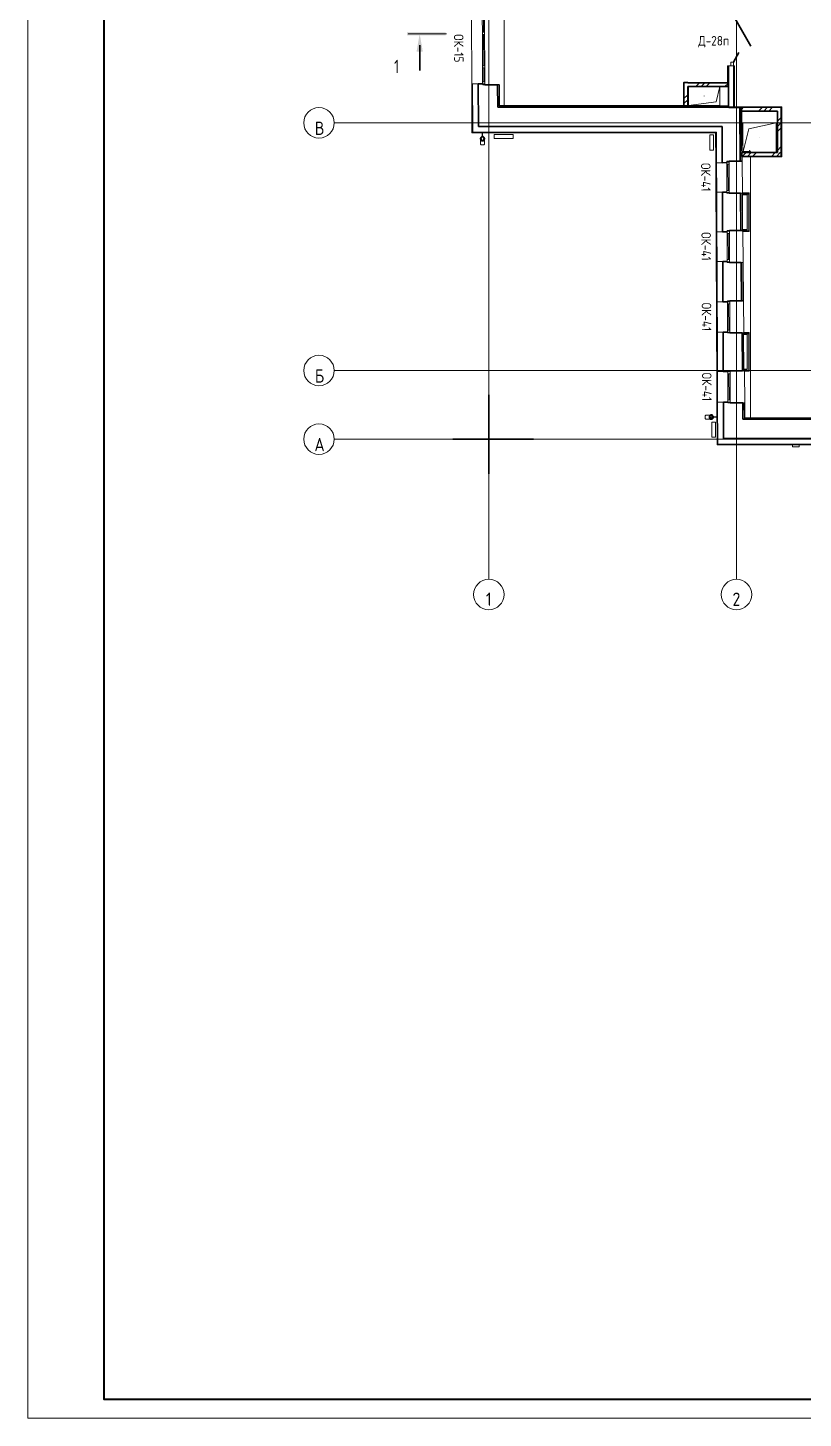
# Model space of a CAD drawing. Header units: millimetres. Extents: x -10178924 to 11692288, y -947381 to 58396.
# Drawn here: x -18603 to 1753, y -300675 to -264191 of the extents above; entities that cross this region are included whole.
import ezdxf

# ---------------------------------------------------------------- set-up
doc = ezdxf.new("R2010")
doc.units = ezdxf.units.MM
doc.linetypes.add('ADSK_Линия сетки', pattern=[25, 20, -2.5, 0, -2.5])
for name, color, linetype, lineweight in [('!К1', 32, 'Continuous', 30), ('_ Окна', 7, 'Continuous', 9), ('_0', 7, 'Continuous', 25), ('Двери', 7, 'Continuous', 9), ('Марки дверей', 7, 'Continuous', 20), ('Марки окон', 7, 'Continuous', 20), ('Обобщенные модели', 7, 'Continuous', 18), ('Окна', 7, 'Continuous', 9), ('Оси', 253, 'Continuous', 9), ('Перекрытие', 7, 'Continuous', 18), ('Разрезы', 7, 'Continuous', 9), ('Стены внутренние', 7, 'Continuous', 18), ('Стены наружные', 7, 'Continuous', 18), ('Стены несущие', 7, 'Continuous', 30), ('Стены отделка', 7, 'Continuous', 30), ('Стены перегородки', 7, 'Continuous', 30), ('Стены штриховка', 7, 'Continuous', 9), ('ШТРИХОВКА', 252, 'Continuous', 15)]:
    doc.layers.add(name, color=color, linetype=linetype, lineweight=lineweight)
doc.layers.add('PDF _Ramka', color=7, linetype='Continuous')
doc.styles.add('GOST Common', font='GOST_Common.ttf', dxfattribs={"width": 0.9, "height": 350})
doc.styles.add('GOST Common_2', font='GOST_Common.ttf', dxfattribs={"width": 0.9, "height": 250})
doc.styles.add('GOST Common_3', font='GOST_Common.ttf', dxfattribs={"width": 0.8, "height": 350})
pattern_1 = [(45, (-4e-11, -184652.3), (-381.66, 381.66), []), (45, (134.94, -184652.3), (0, 763.322), []), (45, (-134.94, -184652.3), (0, 763.322), [])]

# ---------------------------------------------------------------- blocks, each defined once
blk = doc.blocks.new('Дверь-Alumark_двупольная с глухим окном_S70 - 1400х2200 алюм ост Д30п-6129807-План 3-го этажа')
at = {"layer": 'Двери', "lineweight": 30}
for p, q in [((-480, 60), (312, 517)), ((730, 60), (475, 207))]:
    blk.add_line(p, q, dxfattribs=at)
at = {"layer": 'Двери'}
for p, q in [((-575, 60), (-575, -10)), ((-480, 60), (-575, 60)), ((-480, -10), (-480, 60)), ((730, 60), (730, -10)), ((825, 60), (730, 60)), ((825, -10), (825, 60)), ((-575, -10), (-480, -10)), ((730, -10), (825, -10))]:
    blk.add_line(p, q, dxfattribs=at)
blk = doc.blocks.new('Водосток - Тип 1 _карниз больше 490мм_-5158525-План 3-го этажа')
at = {"layer": 'Обобщенные модели', "lineweight": 9}
h = blk.add_hatch(dxfattribs=at)
h.set_pattern_fill('FP_7', color=256, style=0, pattern_type=2)
h.set_pattern_definition([(314.728, (-451.3, -498.1), (106.568, 105.561), [])])
h.paths.add_polyline_path([(76, 171), (76, 149), (86, 129), (103, 115), (126, 110), (148, 116), (164, 129), (174, 149), (174, 171), (164, 191), (147, 205), (125, 210), (102, 204), (86, 191)])
at = {"layer": 'Обобщенные модели'}
for p, q in [((75, 306), (75, 264)), ((120, 109), (120, 10)), ((130, 10), (130, 109)), ((175, 264), (175, 306))]:
    blk.add_line(p, q, dxfattribs=at)
at = {"layer": 'Обобщенные модели', "flags": 128}
for points in [[(75, 173), (75, 174), (75, 177), (75, 180), (75, 183), (75, 186), (75, 190), (75, 193), (75, 197), (75, 201), (75, 205), (75, 210), (75, 214), (75, 219), (75, 224), (75, 229), (75, 234), (75, 239), (75, 245), (75, 250), (75, 256), (75, 261), (75, 264)], [(175, 264), (175, 258), (175, 252), (175, 247), (175, 242), (175, 236), (175, 231), (175, 226), (175, 221), (175, 216), (175, 212), (175, 207), (175, 203), (175, 199), (175, 195), (175, 191), (175, 188), (175, 184), (175, 181), (175, 178), (175, 175), (175, 173)]]:
    blk.add_lwpolyline(points, dxfattribs=at)
at = {"layer": 'Обобщенные модели'}
for start, end in [(90, 270), (270, 90)]:
    blk.add_arc((125, 160), 52, start, end, dxfattribs=at)
at = {"layer": 'Обобщенные модели', "lineweight": 40}
for start, end in [(90, 270), (270, 90)]:
    blk.add_arc((125, 160), 50, start, end, dxfattribs=at)
at = {"layer": 'Обобщенные модели'}
for start_param, end_param in [(4.712389, 6.283185), (3.141593, 4.712389)]:
    blk.add_ellipse((125, 306), major_axis=(-50, 0), ratio=0.309017, start_param=start_param, end_param=end_param, dxfattribs=at)
blk = doc.blocks.new('Водосток - Тип 1 _карниз больше 490мм_-5153572-План 3-го этажа')
at = {"layer": 'Обобщенные модели'}
for p, q in [((75, 306), (75, 264)), ((120, 109), (120, 10)), ((130, 10), (130, 109)), ((175, 264), (175, 306))]:
    blk.add_line(p, q, dxfattribs=at)
at = {"layer": 'Обобщенные модели', "flags": 128}
for points in [[(75, 173), (75, 174), (75, 177), (75, 180), (75, 183), (75, 186), (75, 190), (75, 193), (75, 197), (75, 201), (75, 205), (75, 210), (75, 214), (75, 219), (75, 224), (75, 229), (75, 234), (75, 239), (75, 245), (75, 250), (75, 256), (75, 261), (75, 264)], [(175, 264), (175, 258), (175, 252), (175, 247), (175, 242), (175, 236), (175, 231), (175, 226), (175, 221), (175, 216), (175, 212), (175, 207), (175, 203), (175, 199), (175, 195), (175, 191), (175, 188), (175, 184), (175, 181), (175, 178), (175, 175), (175, 173)]]:
    blk.add_lwpolyline(points, dxfattribs=at)
at = {"layer": 'Обобщенные модели'}
for start, end in [(90, 270), (270, 90)]:
    blk.add_arc((125, 160), 52, start, end, dxfattribs=at)
at = {"layer": 'Обобщенные модели', "lineweight": 40}
for start, end in [(90, 270), (270, 90)]:
    blk.add_arc((125, 160), 50, start, end, dxfattribs=at)
at = {"layer": 'Обобщенные модели'}
for start_param, end_param in [(4.712389, 6.283185), (3.141593, 4.712389)]:
    blk.add_ellipse((125, 306), major_axis=(-50, 0), ratio=0.309017, start_param=start_param, end_param=end_param, dxfattribs=at)
blk = doc.blocks.new('окно трехпол с фрамугой - 1800 и 1820х2300_h___нов_ ок15-2116854-План 3-го этажа')
at = {"layer": '_ Окна', "lineweight": 18}
for p, q in [((-910, 75), (-910, 135)), ((-910, 135), (-830, 135)), ((-830, 75), (-910, 75)), ((-830, 135), (-830, 75)), ((-470, 75), (-470, 135)), ((-470, 135), (-410, 135)), ((-410, 75), (-470, 75)), ((-410, 135), (-410, 75)), ((410, 75), (410, 135)), ((410, 135), (470, 135)), ((470, 75), (410, 75)), ((470, 135), (470, 75)), ((830, 135), (830, 75)), ((910, 135), (830, 135)), ((830, 75), (910, 75)), ((910, 75), (910, 135))]:
    blk.add_line(p, q, dxfattribs=at)
at = {"layer": '_ Окна'}
for p, q in [((-890, 75), (-890, 135)), ((-830, 105), (-470, 105)), ((-410, 105), (410, 105)), ((470, 105), (830, 105)), ((890, 75), (890, 135))]:
    blk.add_line(p, q, dxfattribs=at)
at = {"layer": 'Окна'}
for p, q in [((-910, 135), (-910, 75)), ((-830, 135), (-910, 135)), ((-910, 75), (-830, 75)), ((-830, 135), (-470, 135)), ((-470, 75), (-830, 75)), ((-410, 135), (-470, 135)), ((-470, 75), (-410, 75)), ((-410, 135), (410, 135)), ((410, 75), (-410, 75)), ((470, 135), (410, 135)), ((410, 75), (470, 75)), ((470, 135), (830, 135)), ((830, 75), (470, 75)), ((910, 135), (830, 135)), ((830, 75), (910, 75)), ((910, 75), (910, 135))]:
    blk.add_line(p, q, dxfattribs=at)
blk = doc.blocks.new('окна_rehau_однопольное_фрамуга_сверху - 800х2240 _нов_ ОК-41-6199555-План 3-го этажа')
at = {"layer": '_ Окна', "lineweight": 18}
for p, q in [((-420, 75), (-420, 135)), ((-420, 135), (-344, 135)), ((-344, 75), (-420, 75)), ((-344, 135), (-344, 75)), ((344, 135), (344, 75)), ((420, 135), (344, 135)), ((344, 75), (420, 75)), ((420, 75), (420, 135))]:
    blk.add_line(p, q, dxfattribs=at)
at = {"layer": '_ Окна'}
for p, q in [((-400, 75), (-400, 135)), ((-344, 105), (344, 105)), ((400, 75), (400, 135))]:
    blk.add_line(p, q, dxfattribs=at)
at = {"layer": 'Окна'}
for p, q in [((-420, 135), (-420, 75)), ((-344, 135), (-420, 135)), ((-420, 75), (-344, 75)), ((-344, 135), (344, 135)), ((344, 75), (-344, 75)), ((420, 135), (344, 135)), ((344, 75), (420, 75)), ((420, 75), (420, 135))]:
    blk.add_line(p, q, dxfattribs=at)
blk = doc.blocks.new('окна_rehau_однопольное_фрамуга_сверху - 800х2240 _нов_ ОК-41-6199553-План 3-го этажа')
at = {"layer": '_ Окна', "lineweight": 18}
for p, q in [((-420, 75), (-420, 135)), ((-420, 135), (-344, 135)), ((-344, 75), (-420, 75)), ((-344, 135), (-344, 75)), ((344, 135), (344, 75)), ((420, 135), (344, 135)), ((344, 75), (420, 75)), ((420, 75), (420, 135))]:
    blk.add_line(p, q, dxfattribs=at)
at = {"layer": '_ Окна'}
for p, q in [((-400, 75), (-400, 135)), ((-344, 105), (344, 105)), ((400, 75), (400, 135))]:
    blk.add_line(p, q, dxfattribs=at)
at = {"layer": 'Окна'}
for p, q in [((-420, 135), (-420, 75)), ((-344, 135), (-420, 135)), ((-420, 75), (-344, 75)), ((-344, 135), (344, 135)), ((344, 75), (-344, 75)), ((420, 135), (344, 135)), ((344, 75), (420, 75)), ((420, 75), (420, 135))]:
    blk.add_line(p, q, dxfattribs=at)
blk = doc.blocks.new('окна_rehau_однопольное_фрамуга_сверху - 800х2240 _нов_ ОК-41-6199551-План 3-го этажа')
at = {"layer": '_ Окна', "lineweight": 18}
for p, q in [((-420, 75), (-420, 135)), ((-420, 135), (-344, 135)), ((-344, 75), (-420, 75)), ((-344, 135), (-344, 75)), ((344, 135), (344, 75)), ((420, 135), (344, 135)), ((344, 75), (420, 75)), ((420, 75), (420, 135))]:
    blk.add_line(p, q, dxfattribs=at)
at = {"layer": '_ Окна'}
for p, q in [((-400, 75), (-400, 135)), ((-344, 105), (344, 105)), ((400, 75), (400, 135))]:
    blk.add_line(p, q, dxfattribs=at)
at = {"layer": 'Окна'}
for p, q in [((-420, 135), (-420, 75)), ((-344, 135), (-420, 135)), ((-420, 75), (-344, 75)), ((-344, 135), (344, 135)), ((344, 75), (-344, 75)), ((420, 135), (344, 135)), ((344, 75), (420, 75)), ((420, 75), (420, 135))]:
    blk.add_line(p, q, dxfattribs=at)
blk = doc.blocks.new('GM_Отверстие прямоугольное _в плите_ - Отверстие-3275564-План 3-го этажа')
at = {"layer": 'Обобщенные модели'}
for p, q in [((-413, -250), (-413, 250)), ((-413, 250), (413, 250)), ((413, 250), (-413, 250)), ((-413, 250), (-413, -250)), ((-413, -250), (-313, 150)), ((-313, 150), (413, 250)), ((413, 250), (413, -250)), ((413, -250), (413, 250))]:
    blk.add_line(p, q, dxfattribs=at)
for start, end in [(360, 180), (180, 360), (60, 165), (300, 360), (195, 270)]:
    blk.add_arc((0, 0), 2.5, start, end, dxfattribs=at)
blk = doc.blocks.new('GM_Отверстие прямоугольное _в плите_ - Отверстие-7235603-План 3-го этажа')
at = {"layer": 'Обобщенные модели'}
for p, q in [((-435, -369), (-435, 385)), ((-435, 385), (435, 385)), ((435, 385), (-435, 385)), ((-435, 385), (-435, -369)), ((-281, 231), (435, 385)), ((435, 385), (435, -385)), ((435, -385), (435, 385)), ((-431, -369), (-281, 231)), ((435, -385), (-239, -385)), ((-239, -385), (435, -385))]:
    blk.add_line(p, q, dxfattribs=at)
for start, end in [(360, 180), (180, 360), (60, 165), (300, 360), (195, 270)]:
    blk.add_arc((0, 0), 2.5, start, end, dxfattribs=at)
blk = doc.blocks.new('Ось сетки - Круг_Ø8 мм-8258-План 3-го этажа')
at = {"layer": 'Оси', "lineweight": 20}
for start, end in [(360, 180), (180, 360)]:
    blk.add_arc((0, 0), 4, start, end, dxfattribs=at)
blk = doc.blocks.new('Разрез - Номер вида спереди_3_5 мм-16061-План 3-го этажа')
at = {"layer": 'Разрезы'}
for points in [[(9.8, 0.4), (9.8, -0.39), (-0.33, -0.39), (-0.33, 0.4)], [(2.18, -4.67), (3, 0), (3.82, -4.67)]]:
    blk.add_hatch(color=256, dxfattribs=at).paths.add_polyline_path(points)
at = {"layer": 'Разрезы', "lineweight": 30}
blk.add_line((3, -3), (3, -9.66), dxfattribs=at)
blk = doc.blocks.new('3 этаж')
at = {"layer": 'Стены внутренние', "lineweight": 9}
h = blk.add_hatch(dxfattribs=at)
h.set_pattern_fill('FP_1', color=256, style=0, pattern_type=2)
h.set_pattern_definition(pattern_1)
h.paths.add_polyline_path([(-1380, -175914), (-1280, -175914), (-1280, -175298), (-1380, -175298), (-1380, -175404)])
h = blk.add_hatch(dxfattribs=at)
h.set_pattern_fill('FP_1', color=256, style=0, pattern_type=2)
h.set_pattern_definition(pattern_1)
h.paths.add_polyline_path([(-220, -175404), (-220, -175404), (-220, -175304), (-232, -175304), (-1280, -175310), (-1280, -175404), (-433, -175404)])
h = blk.add_hatch(dxfattribs=at)
h.set_pattern_fill('FP_1', color=256, style=0, pattern_type=2)
h.set_pattern_definition(pattern_1)
h.paths.add_polyline_path([(1076, -176049), (1076, -175949), (131, -175949), (131, -176049)])
h = blk.add_hatch(dxfattribs=at)
h.set_pattern_fill('FP_1', color=256, style=0, pattern_type=2)
h.set_pattern_definition(pattern_1)
h.paths.add_polyline_path([(1076, -177139), (1176, -177139), (1176, -175949), (1076, -175949), (1076, -176186)])
h = blk.add_hatch(dxfattribs=at)
h.set_pattern_fill('FP_5', color=256, style=0, pattern_type=2)
h.set_pattern_definition([(0, (-4e-11, -184652.27), (406.4, 101.6), [33.528, -271.272, 33.528, -271.272, -1625.6]), (0, (-4e-11, -184652.27), (406.4, 101.6), [-609.6, 33.528, -576.072, 33.528, -271.272, -711.2]), (0, (-4e-11, -184652.27), (406.4, 101.6), [-1524, 33.528, -169.672, 33.528, -474.472]), (120, (152.4, -184601.47), (-291.1882, 301.1527), [33.528, -271.272, 33.528, -271.272, -1625.6]), (120, (152.4, -184601.47), (-291.1882, 301.1527), [-609.6, 33.528, -576.072, 33.528, -271.272, -711.2]), (120, (152.4, -184601.47), (-291.1882, 301.1527), [-1524, 33.528, -169.672, 33.528, -474.472]), (240, (203.2, -184398.27), (-115.2118, -402.7527), [33.528, -271.272, 33.528, -271.272, -1625.6]), (240, (203.2, -184398.27), (-115.2118, -402.7527), [-609.6, 33.528, -576.072, 33.528, -271.272, -711.2]), (240, (203.2, -184398.27), (-115.2118, -402.7527), [-1524, 33.528, -169.672, 33.528, -474.472])])
h.paths.add_polyline_path([(1180, -177237), (1191, -177237), (1191, -175949), (1176, -175949), (1177, -177237)])
h = blk.add_hatch(dxfattribs=at)
h.set_pattern_fill('FP_1', color=256, style=0, pattern_type=2)
h.set_pattern_definition(pattern_1)
h.paths.add_polyline_path([(1040, -177239), (1176, -177239), (1176, -177237), (1176, -177139), (140, -177139), (140, -177239), (944, -177239)])
at = {"layer": 'Стены внутренние'}
for points in [[(283, -178245), (323, -178245), (323, -178205), (153, -178205), (153, -178245), (250, -178245)], [(322, -179193), (323, -179193), (323, -178245), (283, -178245), (283, -179193)], [(283, -179193), (283, -179153), (158, -179153), (158, -179179), (155, -179180), (155, -179193), (262, -179193)], [(227, -181910), (322, -181910), (322, -181870), (186, -181870), (186, -181910), (196, -181910)], [(322, -182865), (322, -181910), (282, -181910), (282, -182865), (287, -182865)], [(258, -182865), (282, -182865), (282, -182825), (196, -182825), (196, -182864), (196, -182865)]]:
    blk.add_hatch(color=256, dxfattribs=at).paths.add_polyline_path(points)
at = {"layer": 'Оси', "linetype": 'ADSK_Линия сетки'}
for p, q in [((-6500, -188335), (-6500, -140542)), ((0, -188335), (0, -141296)), ((-10559, -176357), (56005, -176357)), ((-10559, -182857), (50648, -182857)), ((-10559, -184657), (50648, -184657))]:
    blk.add_line(p, q, dxfattribs=at)
at = {"layer": 'Перекрытие'}
for p, q in [((-6098, -175902), (-6098, -173546)), ((-6601, -175351), (-6233, -175351)), ((-6233, -175351), (-6233, -175356)), ((366, -177111), (140, -177111)), ((140, -177111), (140, -177139)), ((366, -177139), (366, -177111)), ((366, -184099), (366, -177249)), ((155, -178245), (155, -178863))]:
    blk.add_line(p, q, dxfattribs=at)
at = {"layer": 'Разрезы', "lineweight": 20}
blk.add_line((-8615, -174022), (-7607, -174022), dxfattribs=at)
at = {"layer": 'Стены внутренние'}
for p, q in [((340, -177111), (340, -177082)), ((340, -177082), (352, -177082)), ((352, -177082), (352, -177111)), ((108, -178204), (108, -178205)), ((127, -180019), (127, -180020)), ((146, -181869), (146, -181870)), ((165, -183704), (165, -183705))]:
    blk.add_line(p, q, dxfattribs=at)
at = {"layer": 'Стены наружные'}
for p, q in [((-6950, -175333), (-6959, -173569)), ((-540, -178178), (-544, -177403)), ((-543, -177403), (-544, -177403)), ((-539, -178178), (-543, -177403)), ((-523, -177403), (-519, -178178)), ((152, -177365), (160, -178193)), ((-539, -178178), (-540, -178178)), ((148, -178205), (153, -178205)), ((-531, -179993), (-535, -179218)), ((-534, -179218), (-535, -179218)), ((-530, -179993), (-534, -179218)), ((-514, -179218), (-510, -179993)), ((171, -179205), (179, -180020)), ((-530, -179993), (-531, -179993)), ((-522, -181853), (-526, -181069)), ((-526, -181069), (-525, -181069)), ((-525, -181058), (-521, -181853)), ((-505, -181058), (-501, -181853)), ((189, -181030), (198, -181858)), ((-521, -181853), (-522, -181853)), ((-517, -182883), (-513, -183688)), ((-514, -183688), (-517, -182888)), ((-517, -182888), (-516, -182888)), ((-497, -182883), (-493, -183688)), ((208, -182877), (217, -183705)), ((-513, -183688), (-514, -183688))]:
    blk.add_line(p, q, dxfattribs=at)
at = {"layer": 'Стены несущие'}
for p, q in [((-6661, -175333), (-6781, -175334)), ((-6774, -176454), (-6781, -175334)), ((-6271, -175356), (-6601, -175358)), ((-6271, -175356), (-6267, -175944)), ((-1380, -175298), (-1380, -175914)), ((-1280, -175298), (-1380, -175298)), ((-1280, -175298), (-1280, -175310)), ((-220, -175304), (-1280, -175304)), ((-1280, -175404), (-220, -175404)), ((-1280, -175914), (-1280, -175404)), ((-220, -175404), (-220, -175304)), ((130, -175944), (-6267, -175944)), ((-1380, -175914), (-1280, -175914)), ((85, -175965), (125, -175965)), ((85, -175965), (100, -177364)), ((125, -175965), (135, -176952)), ((135, -176952), (130, -175944)), ((1176, -175949), (131, -175949)), ((131, -175949), (131, -176049)), ((131, -176049), (1076, -176049)), ((1076, -176049), (1076, -177139)), ((1176, -177239), (1176, -175949)), ((-6774, -176454), (-377, -176454)), ((-373, -177403), (-377, -176454)), ((1076, -177139), (140, -177139)), ((140, -177139), (140, -177239)), ((140, -177239), (1176, -177239)), ((-373, -177403), (-253, -177402)), ((-253, -177366), (-253, -177367)), ((-193, -177367), (137, -177365)), ((100, -177364), (100, -177364)), ((137, -177364), (100, -177364)), ((137, -177365), (137, -177364)), ((-249, -178177), (-369, -178178)), ((-364, -179218), (-369, -178178)), ((108, -178205), (-189, -178207)), ((108, -178205), (118, -179179)), ((-364, -179218), (-244, -179217)), ((-244, -179181), (-244, -179182)), ((-184, -179182), (146, -179180)), ((118, -179179), (118, -179179)), ((146, -179179), (118, -179179)), ((146, -179180), (146, -179179)), ((-240, -179992), (-360, -179993)), ((-355, -181058), (-360, -179993)), ((127, -180020), (-180, -180022)), ((127, -180020), (137, -181029)), ((-355, -181058), (-235, -181057)), ((-175, -181032), (155, -181030)), ((155, -181029), (137, -181029)), ((155, -181030), (155, -181029)), ((-231, -181852), (-351, -181853)), ((-347, -182882), (-351, -181853)), ((146, -181870), (-171, -181872)), ((156, -182864), (146, -181870)), ((-347, -182882), (-227, -182882)), ((-167, -182867), (163, -182865)), ((163, -182864), (156, -182864)), ((163, -182865), (163, -182864)), ((-223, -183687), (-343, -183687)), ((-343, -183687), (-338, -184641)), ((165, -183705), (-163, -183707)), ((169, -184131), (165, -183705)), ((7118, -184131), (169, -184131)), ((-338, -184641), (7678, -184641))]:
    blk.add_line(p, q, dxfattribs=at)
at = {"layer": 'Стены отделка', "lineweight": 9}
for p, q in [((-200, -174858), (-232, -174858)), ((-232, -174858), (-232, -175298)), ((-220, -174963), (-220, -174858)), ((-80, -174858), (-80, -174858)), ((-48, -174858), (-80, -174858)), ((-60, -174858), (-60, -174963)), ((-48, -175944), (-48, -174858)), ((-6930, -175333), (-6950, -175333)), ((-6950, -175333), (-6943, -176624)), ((-6931, -175335), (-6781, -175334)), ((-6930, -175335), (-6930, -175333)), ((-6219, -175356), (-6271, -175356)), ((-6216, -175902), (-6219, -175356)), ((-1386, -175300), (-1386, -175902)), ((-1380, -175298), (-1384, -175298)), ((-1374, -175310), (-1380, -175310)), ((-1374, -175914), (-1374, -175310)), ((-232, -175298), (-1280, -175298)), ((-1280, -175310), (-220, -175310)), ((-220, -175404), (-220, -175945)), ((-6268, -175914), (-6267, -175914)), ((-6267, -175914), (-6267, -175944)), ((-6228, -175914), (-1380, -175914)), ((-1386, -175902), (-6216, -175902)), ((-220, -175914), (-1280, -175914)), ((-220, -175944), (-220, -175914)), ((-220, -175945), (-200, -175945)), ((-80, -175962), (-60, -175962)), ((120, -175946), (-60, -175942)), ((-60, -175962), (120, -175966)), ((120, -175966), (120, -175946)), ((1193, -175937), (130, -175937)), ((130, -175937), (130, -175944)), ((131, -175949), (131, -175949)), ((1193, -177249), (1193, -175937)), ((-6924, -176454), (-6923, -176604)), ((-6923, -176604), (-6924, -176454)), ((-527, -176454), (-6774, -176454)), ((-377, -176454), (-527, -176454)), ((-527, -176454), (-527, -176454)), ((-6943, -176624), (-546, -176624)), ((-6923, -176604), (-526, -176604)), ((-546, -176604), (-6923, -176604)), ((-5863, -176666), (-6363, -176666)), ((-6363, -176666), (-6363, -176766)), ((-6363, -176766), (-5863, -176766)), ((-5863, -176766), (-5863, -176666)), ((-600, -176675), (-700, -176675)), ((-700, -176675), (-700, -177075)), ((-600, -177075), (-600, -176675)), ((-526, -176604), (-546, -176604)), ((-546, -176624), (-543, -177403)), ((-526, -176604), (-523, -177403)), ((-700, -177075), (-600, -177075)), ((138, -177247), (135, -176952)), ((1176, -177237), (138, -177237)), ((150, -177249), (1193, -177249)), ((152, -177365), (150, -177249)), ((-543, -177403), (-373, -177403)), ((100, -177364), (100, -177365)), ((137, -177365), (152, -177365)), ((140, -177365), (140, -177364)), ((-539, -178178), (-534, -179218)), ((-369, -178178), (-539, -178178)), ((-514, -179218), (-519, -178178)), ((148, -178205), (108, -178205)), ((158, -179180), (148, -178205)), ((153, -178205), (153, -178245)), ((153, -178205), (323, -178205)), ((153, -178245), (283, -178245)), ((333, -178193), (160, -178193)), ((160, -178193), (160, -178205)), ((283, -178245), (283, -179153)), ((323, -179193), (323, -178205)), ((335, -179203), (335, -178195)), ((-534, -179218), (-364, -179218)), ((118, -179179), (118, -179180)), ((146, -179180), (158, -179180)), ((283, -179153), (155, -179153)), ((155, -179153), (155, -179193)), ((323, -179193), (155, -179193)), ((158, -179193), (159, -179205)), ((159, -179205), (333, -179205)), ((-530, -179993), (-525, -181058)), ((-360, -179993), (-530, -179993)), ((-505, -181058), (-510, -179993)), ((179, -180020), (127, -180020)), ((189, -181030), (179, -180020)), ((-525, -181058), (-355, -181058)), ((137, -181029), (137, -181030)), ((155, -181030), (189, -181030)), ((177, -181030), (177, -181029)), ((-521, -181853), (-517, -182883)), ((-351, -181853), (-521, -181853)), ((-497, -182883), (-501, -181853)), ((186, -181870), (146, -181870)), ((171, -181870), (171, -181910)), ((171, -181870), (322, -181870)), ((171, -181910), (282, -181910)), ((332, -181858), (186, -181858)), ((186, -181858), (186, -181870)), ((186, -181870), (196, -182877)), ((282, -181910), (282, -182825)), ((322, -182865), (322, -181870)), ((334, -182875), (334, -181860)), ((-517, -182883), (-347, -182882)), ((156, -182864), (156, -182865)), ((163, -182865), (196, -182865)), ((282, -182825), (172, -182825)), ((172, -182825), (172, -182865)), ((322, -182865), (172, -182865)), ((196, -182877), (332, -182877)), ((-343, -183687), (-513, -183688)), ((-513, -183688), (-507, -184811)), ((-487, -184791), (-493, -183688)), ((217, -183705), (165, -183705)), ((221, -184111), (217, -183705)), ((-546, -184208), (-646, -184208)), ((-646, -184208), (-646, -184608)), ((-546, -184608), (-546, -184208)), ((169, -184131), (209, -184131)), ((4927, -184099), (209, -184099)), ((209, -184131), (209, -184131)), ((221, -184111), (4939, -184111)), ((-646, -184608), (-546, -184608)), ((-507, -184811), (7848, -184811)), ((7828, -184791), (-487, -184791)), ((1469, -184811), (1469, -184861)), ((1469, -184861), (1649, -184861)), ((1649, -184861), (1649, -184811))]:
    blk.add_line(p, q, dxfattribs=at)
at = {"layer": 'Стены перегородки', "lineweight": 18}
for p, q in [((-200, -174858), (-200, -175962)), ((-150, -174858), (-200, -174858)), ((-80, -174858), (-80, -175962)), ((-200, -175962), (-80, -175962))]:
    blk.add_line(p, q, dxfattribs=at)
at = {"layer": 'Стены штриховка'}
for p, q in [((-230, -174858), (-230, -175300)), ((-220, -175304), (-220, -174963)), ((-60, -174963), (-60, -175944)), ((-50, -175944), (-50, -174858)), ((-6931, -175335), (-6924, -176454)), ((-6228, -175914), (-6231, -175356)), ((-6218, -175904), (-6221, -175356)), ((-1384, -175298), (-1386, -175298)), ((-1386, -175298), (-1386, -175300)), ((-1380, -175300), (-1386, -175300)), ((-1384, -175298), (-1384, -175904)), ((-230, -175300), (-1280, -175300)), ((-1384, -175904), (-6218, -175904)), ((1191, -175939), (130, -175939)), ((1191, -175949), (1176, -175949)), ((1191, -177249), (1191, -175937)), ((138, -177247), (140, -177364)), ((148, -177247), (1191, -177247)), ((150, -177365), (148, -177247)), ((1176, -177237), (1191, -177237)), ((335, -178195), (160, -178195)), ((333, -179205), (333, -178193)), ((335, -178193), (333, -178193)), ((335, -178195), (335, -178193)), ((169, -179203), (335, -179203)), ((169, -179205), (169, -179203)), ((333, -179205), (335, -179205)), ((335, -179205), (335, -179203)), ((177, -181029), (167, -180020)), ((187, -181030), (177, -180020)), ((196, -181860), (196, -181858)), ((334, -181860), (196, -181860)), ((332, -182877), (332, -181858)), ((334, -181858), (332, -181858)), ((334, -181860), (334, -181858)), ((206, -182875), (334, -182875)), ((206, -182877), (206, -182875)), ((332, -182877), (334, -182877)), ((334, -182877), (334, -182875)), ((205, -183705), (209, -184111)), ((219, -184111), (215, -183705)), ((4929, -184101), (209, -184101)), ((209, -184111), (221, -184111))]:
    blk.add_line(p, q, dxfattribs=at)
at = {"layer": 'Двери', "rotation": 270}
blk.add_blockref('Дверь-Alumark_двупольная с глухим окном_S70 - 1400х2200 алюм ост Д30п-6129807-План 3-го этажа', (-140, -174033), dxfattribs=at)
at = {"layer": 'Обобщенные модели'}
for name, p, rotation in [('GM_Отверстие прямоугольное _в плите_ - Отверстие-3275564-План 3-го этажа', (-847, -175654), 180), ('Водосток - Тип 1 _карниз больше 490мм_-5153572-План 3-го этажа', (-6542, -176614), 180), ('Водосток - Тип 1 _карниз больше 490мм_-5158525-План 3-го этажа', (-500, -184203), 90.27247415019644)]:
    blk.add_blockref(name, p, dxfattribs=dict(at, rotation=rotation))
blk.add_blockref('GM_Отверстие прямоугольное _в плите_ - Отверстие-7235603-План 3-го этажа', (605, -176742), dxfattribs=at)
at = {"layer": 'Окна'}
for name, p, rotation in [('окно трехпол с фрамугой - 1800 и 1820х2300_h___нов_ ок15-2116854-План 3-го этажа', (-6532, -174447), 90.34894921626932), ('окна_rehau_однопольное_фрамуга_сверху - 800х2240 _нов_ ОК-41-6199555-План 3-го этажа', (-116, -177786), 90.27247415019679), ('окна_rehau_однопольное_фрамуга_сверху - 800х2240 _нов_ ОК-41-6199555-План 3-го этажа', (-107, -179601), 90.27247415019679), ('окна_rehau_однопольное_фрамуга_сверху - 800х2240 _нов_ ОК-41-6199553-План 3-го этажа', (-98, -181451), 90.27247415019679), ('окна_rehau_однопольное_фрамуга_сверху - 800х2240 _нов_ ОК-41-6199551-План 3-го этажа', (-90, -183286), 90.27247415019679)]:
    blk.add_blockref(name, p, dxfattribs=dict(at, rotation=rotation))
at = {"layer": 'Оси', "lineweight": 20, "xscale": 99.99999999999993, "yscale": 99.99999999999993, "zscale": 99.99999999999993, "rotation": 270}
for p in [(-10959, -176357), (-10959, -182857), (-10959, -184657)]:
    blk.add_blockref('Ось сетки - Круг_Ø8 мм-8258-План 3-го этажа', p, dxfattribs=at)
at = {"layer": 'Оси', "lineweight": 20, "xscale": 99.99999999999993, "yscale": 99.99999999999993, "zscale": 99.99999999999993}
for p in [(-6500, -188735), (0, -188735)]:
    blk.add_blockref('Ось сетки - Круг_Ø8 мм-8258-План 3-го этажа', p, dxfattribs=at)
at = {"layer": 'Разрезы', "lineweight": 50, "xscale": 99.99999999999993, "yscale": 99.99999999999993, "zscale": 99.99999999999993}
blk.add_blockref('Разрез - Номер вида спереди_3_5 мм-16061-План 3-го этажа', (-8615, -174022), dxfattribs=at)
at = {"layer": 'Марки дверей', "lineweight": 9, "insert": (-595, -174229), "char_height": 250, "width": 851.4, "attachment_point": 5, "line_spacing_factor": 1.022766, "style": 'GOST Common_2'}
blk.add_mtext('\\pxqc,t1.8,3.6,5.4,7.2,9,10.8,12.6,14.4,16.2,18,19.8,21.6,23.4,25.2,27,28.8,30.6,32.4,34.2,36,37.8,39.6,41.4,43.2,45,46.8,48.6,50.4,52.2,54,55.8,57.6;{Д-28п}', dxfattribs=at)
at = {"layer": 'Марки окон', "lineweight": 9, "char_height": 250, "attachment_point": 5, "line_spacing_factor": 1.022766, "style": 'GOST Common_2'}
for s, insert, width, rotation in [('\\pxqc,t1.8,3.6,5.4,7.2,9,10.8,12.6,14.4,16.2,18,19.8,21.6,23.4,25.2,27,28.8,30.6,32.4,34.2,36,37.8,39.6,41.4,43.2,45,46.8,48.6,50.4,52.2,54,55.8,57.6;{ОК-15}', (-7290, -174402), 797.4, 270.3489), ('\\pxqc,t1.8,3.6,5.4,7.2,9,10.8,12.6,14.4,16.2,18,19.8,21.6,23.4,25.2,27,28.8,30.6,32.4,34.2,36,37.8,39.6,41.4,43.2,45,46.8,48.6,50.4,52.2,54,55.8,57.6;{ОК-41}', (-804, -177786), 815.4, 270.2725), ('\\pxqc,t1.8,3.6,5.4,7.2,9,10.8,12.6,14.4,16.2,18,19.8,21.6,23.4,25.2,27,28.8,30.6,32.4,34.2,36,37.8,39.6,41.4,43.2,45,46.8,48.6,50.4,52.2,54,55.8,57.6;{ОК-41}', (-795, -179601), 815.4, 270.2725), ('\\pxqc,t1.8,3.6,5.4,7.2,9,10.8,12.6,14.4,16.2,18,19.8,21.6,23.4,25.2,27,28.8,30.6,32.4,34.2,36,37.8,39.6,41.4,43.2,45,46.8,48.6,50.4,52.2,54,55.8,57.6;{ОК-41}', (-786, -181451), 815.4, 270.2725), ('\\pxqc,t1.8,3.6,5.4,7.2,9,10.8,12.6,14.4,16.2,18,19.8,21.6,23.4,25.2,27,28.8,30.6,32.4,34.2,36,37.8,39.6,41.4,43.2,45,46.8,48.6,50.4,52.2,54,55.8,57.6;{ОК-41}', (-778, -183286), 815.4, 270.2725)]:
    blk.add_mtext(s, dxfattribs=dict(at, insert=insert, width=width, rotation=rotation))
at = {"layer": 'Оси', "char_height": 350, "attachment_point": 5, "line_spacing_factor": 1.022766, "style": 'GOST Common'}
for s, insert, width in [('\\pxqc,t0.25714,0.51429,0.77143,1.02857,1.28571,1.54286,1.8,2.05714,2.31429,2.57143,2.82857,3.08571,3.34286,3.6,3.85714,4.11429,4.37143,4.62857,4.88571,5.14286,5.4,5.65714,5.91429,6.17143,6.42857,6.68571,6.94286,7.2,7.45714,7.71429,7.97143,8.22857;{В}', (-10944, -176500), 261.9), ('\\pxqc,t0.25714,0.51429,0.77143,1.02857,1.28571,1.54286,1.8,2.05714,2.31429,2.57143,2.82857,3.08571,3.34286,3.6,3.85714,4.11429,4.37143,4.62857,4.88571,5.14286,5.4,5.65714,5.91429,6.17143,6.42857,6.68571,6.94286,7.2,7.45714,7.71429,7.97143,8.22857;{Б}', (-10944, -183000), 261.9), ('\\pxqc,t0.25714,0.51429,0.77143,1.02857,1.28571,1.54286,1.8,2.05714,2.31429,2.57143,2.82857,3.08571,3.34286,3.6,3.85714,4.11429,4.37143,4.62857,4.88571,5.14286,5.4,5.65714,5.91429,6.17143,6.42857,6.68571,6.94286,7.2,7.45714,7.71429,7.97143,8.22857;{А}', (-10944, -184800), 291.6), ('\\pxqc,t0.25714,0.51429,0.77143,1.02857,1.28571,1.54286,1.8,2.05714,2.31429,2.57143,2.82857,3.08571,3.34286,3.6,3.85714,4.11429,4.37143,4.62857,4.88571,5.14286,5.4,5.65714,5.91429,6.17143,6.42857,6.68571,6.94286,7.2,7.45714,7.71429,7.97143,8.22857;{1}', (-6501, -188858), 161.1), ('\\pxqc,t0.25714,0.51429,0.77143,1.02857,1.28571,1.54286,1.8,2.05714,2.31429,2.57143,2.82857,3.08571,3.34286,3.6,3.85714,4.11429,4.37143,4.62857,4.88571,5.14286,5.4,5.65714,5.91429,6.17143,6.42857,6.68571,6.94286,7.2,7.45714,7.71429,7.97143,8.22857;{2}', (-1, -188858), 232.2)]:
    blk.add_mtext(s, dxfattribs=dict(at, insert=insert, width=width))
at = {"layer": 'Разрезы', "insert": (-8920, -174879), "char_height": 350, "width": 143.2, "attachment_point": 5, "line_spacing_factor": 1.022766, "style": 'GOST Common_3'}
blk.add_mtext('\\pxqc,t2.90286,5.80571,8.70857,11.61143,14.51429,17.41714,20.32,23.22286,26.12571,29.02857,31.93143,34.83429,37.73714,40.64,43.54286,46.44571,49.34857,52.25143,55.15429,58.05714,60.96,63.86286,66.76571,69.66857,72.57143,75.47429,78.37714,81.28,84.18286,87.08571,89.98857,92.89143;{1}', dxfattribs=at)
blk = doc.blocks.new('Рамка')
at = {"layer": 'PDF _Ramka', "lineweight": 20}
blk.add_lwpolyline([(100287, -596749), (100287, -512657), (-18603, -512657), (-18603, -596749)], close=True, dxfattribs=at)
at = {"layer": 'PDF _Ramka', "lineweight": 40}
blk.add_lwpolyline([(99787, -513153), (-16604, -513153), (-16604, -596246), (99787, -596246)], close=True, dxfattribs=at)

msp = doc.modelspace()

# ---------------------------------------------------------------- linework, layer by layer
at = {"layer": '!К1', "color": 6}
for points in [[(-6500.4, -273825.8), (-6500.4, -275893.1)], [(-5330.3, -274984), (-7448.4, -274984)]]:
    msp.add_lwpolyline(points, dxfattribs=at)

# ---------------------------------------------------------------- block references
at = {"layer": '_0'}
msp.add_blockref('Рамка', (0, 296074), dxfattribs=at)
at = {"layer": 'ШТРИХОВКА'}
msp.add_blockref('3 этаж', (0, -90326.7), dxfattribs=at)

doc.saveas('drawing.dxf')
